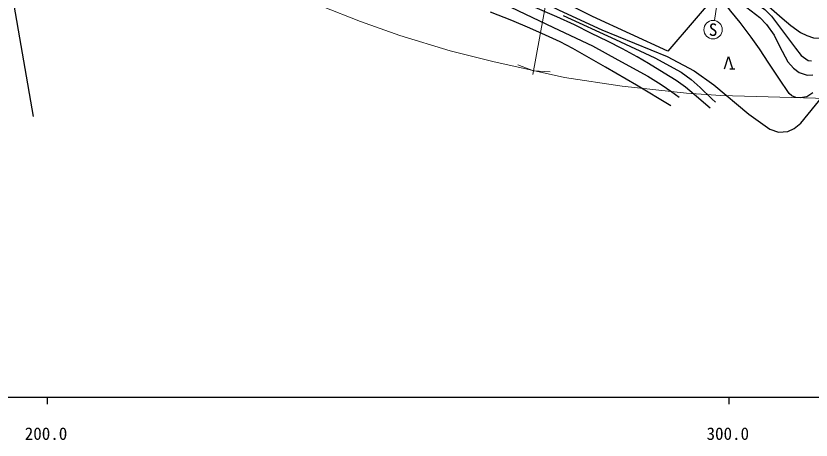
# Model space of a CAD drawing. Units: millimetres at full size, sheet at 1:1000; details may follow other scales. Extents: x 40000 to 680000, y 20000 to 380000.
# Drawn here: x 263426 to 380062, y 198715 to 260918 of the extents above; entities that cross this region are included whole.
import ezdxf
from ezdxf.enums import TextEntityAlignment as Align

# ---------------------------------------------------------------- set-up
doc = ezdxf.new("R2010")
doc.units = ezdxf.units.MM
doc.header["$LTSCALE"] = 1000
for name, color, linetype, lineweight in [('M-BGD', 7, 'Continuous', 25), ('M-BMK-OTRS', 5, 'Continuous', 25), ('M-STR-HTXT', 7, 'Continuous', 13), ('M-TTL-BAND', 7, 'Continuous', 25)]:
    doc.layers.add(name, color=color, linetype=linetype, lineweight=lineweight)
doc.styles.add('ＭＳ ゴシック', font='')
doc.styles.get('ＭＳ ゴシック').set_extended_font_data('MS Gothic')

msp = doc.modelspace()

# ---------------------------------------------------------------- linework, layer by layer
at = {"layer": 'M-BGD'}
msp.add_line((368145, 253173), (368898, 253173), dxfattribs=at)
for points in [[(271225, 310816), (278711, 305276), (285569, 300365), (297327, 291192), (302601, 287025), (310524, 281019), (313696, 278665), (318797, 275035), (323372, 272279), (331173, 267750), (336907, 264848), (343100, 261781), (349384, 258861), (358949, 254948), (362903, 252873), (365815, 250803), (370923, 246498), (373991, 244300), (375299, 243870), (376653, 243989), (377586, 244419), (378574, 245177), (381794, 249155)], [(359053, 255755), (347999, 260841), (338843, 265433), (331021, 269829), (325088, 272926), (318480, 277287), (310714, 282277), (304218, 286707), (301654, 289196), (293712, 296972), (286096, 304451), (284878, 306133), (284643, 306651), (284394, 307369)], [(366480, 264984), (366782, 264784), (359053, 255755)], [(367906, 264997), (371159, 263382), (373291, 261860), (374232, 260868), (376176, 258344), (377791, 256202), (378618, 255107), (379634, 254397), (380105, 254311)], [(372721, 263993), (373863, 262291), (375834, 260575), (377114, 259524), (378504, 258482), (379426, 258029), (380421, 257703), (381327, 257665), (382457, 257769), (384132, 258524), (386406, 259878), (387867, 260638), (389915, 261603), (391531, 262340), (394042, 263185), (396169, 263624), (397857, 263945), (400219, 264871), (402331, 265850)], [(331806, 264263), (342263, 259239), (347980, 256509), (351733, 254489), (356131, 252071), (358095, 250865), (359622, 249775), (360728, 248990)], [(367923, 263919), (370628, 262128), (372534, 260681), (373515, 259647), (374628, 258105), (375443, 256501), (376627, 254171), (377493, 253263), (378315, 252623), (379496, 252232), (380301, 252284)], [(380336, 249626), (379444, 249053), (378468, 248884), (377799, 248958), (377216, 249212), (376855, 249562), (375313, 251782), (373851, 253987), (372483, 256067), (371291, 257785), (369647, 259941), (368302, 261629), (366899, 263424)], [(359491, 247738), (354472, 250775), (349903, 253423), (347531, 254790), (345112, 256134), (343264, 257093), (341111, 258110), (338784, 259142), (336190, 260236), (333048, 261472)], [(365236, 247381), (362895, 249403), (361624, 250455), (360269, 251425), (358497, 252511), (356202, 253936), (354529, 254922), (352405, 256091), (350198, 257228), (347868, 258338), (345376, 259591), (342750, 260778), (339250, 262321)], [(343681, 260984), (351397, 257451), (357139, 254771), (361002, 252648), (362491, 251579), (363798, 250405), (365504, 248734), (366039, 248250)], [(367358, 253173), (367940, 254955), (368523, 253173)]]:
    msp.add_lwpolyline(points, dxfattribs=at)
at = {"layer": 'M-BMK-OTRS'}
msp.add_line((253205, 320384), (265943, 246149), dxfattribs=at)
at = {"layer": 'M-STR-HTXT'}
for p, q in [((344748, 282648), (339238, 252321)), ((368732, 279466), (365884, 260233)), ((339341, 252887), (337041, 253747)), ((339341, 252887), (341788, 252694))]:
    msp.add_line(p, q, dxfattribs=at)
msp.add_lwpolyline([(273896, 280508), (279395, 276879), (288215, 271695), (294733, 268378), (302370, 264792), (308252, 262344), (313979, 260075), (319752, 258036), (327134, 255779), (333384, 254208), (343906, 251874), (352362, 250606), (361803, 249571), (366837, 249246), (382424, 248802), (390869, 249219), (407490, 250369), (424611, 252145)], dxfattribs=at)
msp.add_circle((365686, 258898), 1350, dxfattribs=at)
at = {"layer": 'M-TTL-BAND'}
for p, q in [((40000, 205000), (579000, 205000)), ((268000, 205000), (268000, 204000)), ((368000, 205000), (368000, 204000))]:
    msp.add_line(p, q, dxfattribs=at)

# ---------------------------------------------------------------- texts
at = {"layer": 'M-STR-HTXT', "style": 'ＭＳ ゴシック'}
msp.add_text('S', height=1833, dxfattribs=at).set_placement((365686, 258898), align=Align.MIDDLE_CENTER)
at = {"layer": 'M-TTL-BAND', "style": 'ＭＳ ゴシック'}
for s, p in [('200.0', (267844, 198195)), ('300.0', (367844, 198195))]:
    msp.add_text(s, height=1833, dxfattribs=at).set_placement(p, align=Align.BOTTOM_CENTER)

doc.saveas('drawing.dxf')
